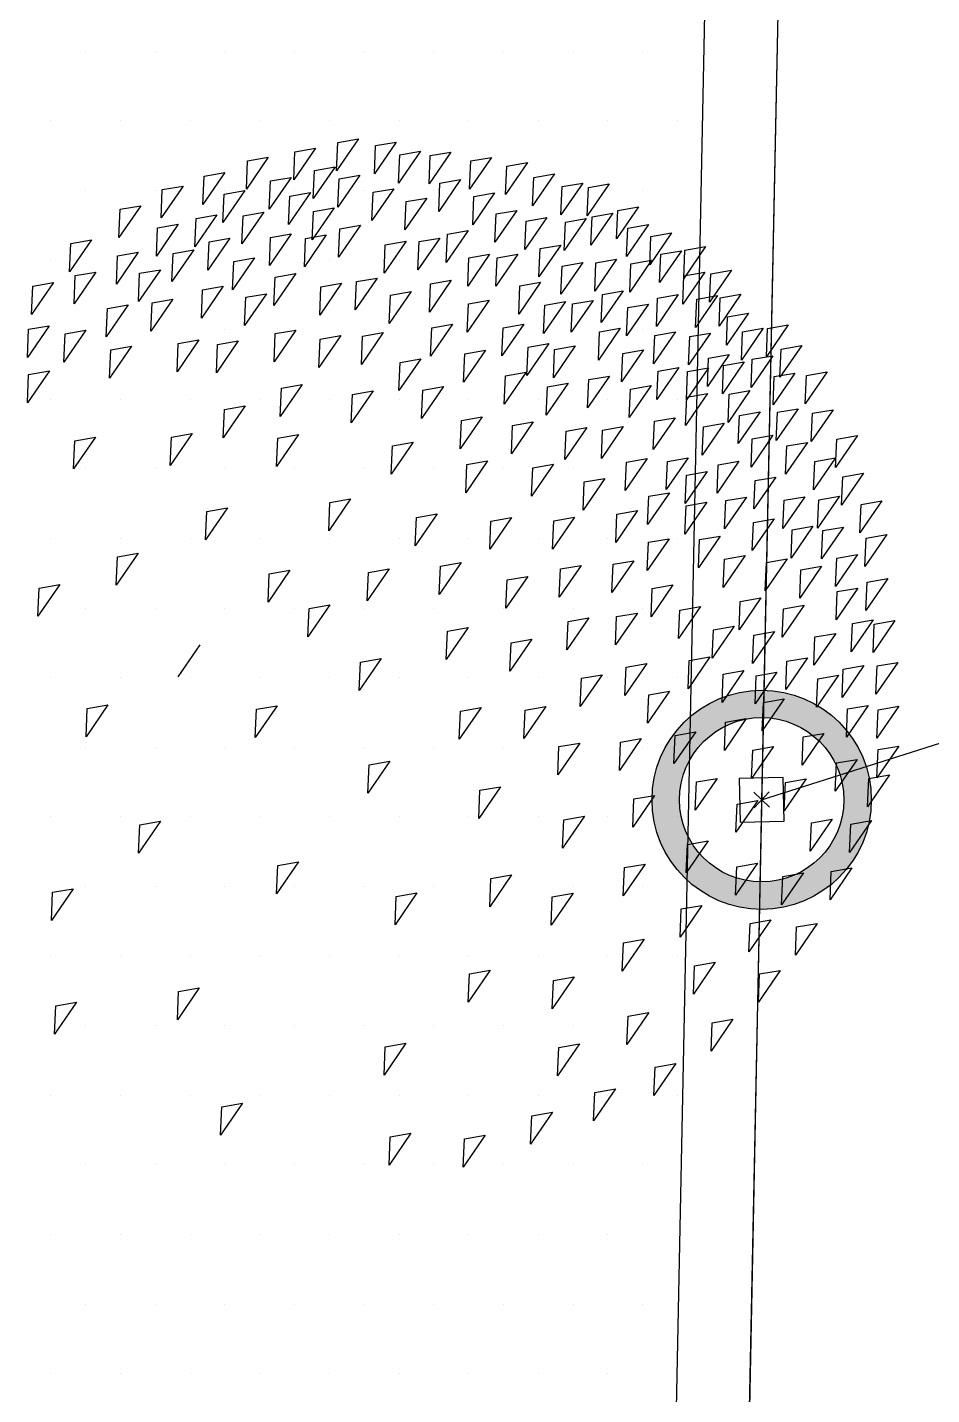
# Model space of a CAD drawing. Header units: millimetres. Extents: x 43168.9 to 43194.6, y -25545.1 to -25543.4.
# Drawn here: x 43172.3324 to 43172.3818, y -25544.133 to -25544.0581 of the extents above; entities that cross this region are included whole.
import ezdxf

# ---------------------------------------------------------------- set-up
doc = ezdxf.new("R2010")
doc.units = ezdxf.units.MM
doc.header["$LTSCALE"] = 200
doc.layers.add('agac_sgh', color=7, linetype='Continuous', true_color=0x244700)
doc.layers.add('cim_sgh', color=7, linetype='Continuous', true_color=0x248f00)
doc.layers.add('arsasiniri_sgh', color=10, linetype='Continuous')
doc.layers.add('vaziyet-01_sgh', color=33, linetype='Continuous')

msp = doc.modelspace()

# ---------------------------------------------------------------- hatches: boundary and pattern name
h = msp.add_hatch(color=256)
edge = h.paths.add_edge_path()
edge.add_arc((43172.37254, -25544.100397), 0.006, 0, 360)
edge = h.paths.add_edge_path(flags=16)
edge.add_arc((43172.37254, -25544.100397), 0.0045, 0, 360)

# ---------------------------------------------------------------- linework, layer by layer
at = {"color": 0, "linetype": 'ByBlock', "lineweight": -2}
for p, q in [((43172.373711, -25544.099169), (43172.371312, -25544.099226)), ((43172.371312, -25544.099226), (43172.371369, -25544.101625)), ((43172.373769, -25544.101568), (43172.373711, -25544.099169)), ((43172.372975, -25544.100811), (43172.372106, -25544.099983)), ((43172.372954, -25544.099963), (43172.372126, -25544.100831)), ((43172.371369, -25544.101625), (43172.373769, -25544.101568))]:
    msp.add_line(p, q, dxfattribs=at)
at = {"color": 0, "linetype": 'Continuous', "lineweight": -2}
for radius in [0.006, 0.0045]:
    msp.add_circle((43172.37254, -25544.100397), radius, dxfattribs=at)
at = {"layer": 'agac_sgh', "color": 0}
for p, q in [((43172.350481, -25544.06422), (43172.349282, -25544.065965)), ((43172.34935, -25544.064416), (43172.350481, -25544.06422)), ((43172.34813, -25544.064723), (43172.346931, -25544.066469)), ((43172.346931, -25544.066469), (43172.346998, -25544.064919)), ((43172.346998, -25544.064919), (43172.34813, -25544.064723)), ((43172.349282, -25544.065965), (43172.34935, -25544.064416)), ((43172.352544, -25544.064394), (43172.351345, -25544.066139)), ((43172.351345, -25544.066139), (43172.351412, -25544.06459)), ((43172.351412, -25544.06459), (43172.352544, -25544.064394)), ((43172.353865, -25544.06489), (43172.352666, -25544.066635)), ((43172.352733, -25544.065086), (43172.353865, -25544.06489)), ((43172.355537, -25544.064938), (43172.354338, -25544.066684)), ((43172.354405, -25544.065134), (43172.355537, -25544.064938)), ((43172.345539, -25544.06522), (43172.34434, -25544.066966)), ((43172.34434, -25544.066966), (43172.344407, -25544.065416)), ((43172.344407, -25544.065416), (43172.345539, -25544.06522)), ((43172.349199, -25544.065746), (43172.348, -25544.067491)), ((43172.348067, -25544.065942), (43172.349199, -25544.065746)), ((43172.352666, -25544.066635), (43172.352733, -25544.065086)), ((43172.354338, -25544.066684), (43172.354405, -25544.065134)), ((43172.357751, -25544.065231), (43172.356552, -25544.066977)), ((43172.356552, -25544.066977), (43172.356619, -25544.065427)), ((43172.356619, -25544.065427), (43172.357751, -25544.065231)), ((43172.359725, -25544.065517), (43172.358526, -25544.067263)), ((43172.358526, -25544.067263), (43172.358593, -25544.065713)), ((43172.358593, -25544.065713), (43172.359725, -25544.065517)), ((43172.343162, -25544.066067), (43172.341963, -25544.067812)), ((43172.341963, -25544.067812), (43172.34203, -25544.066263)), ((43172.34203, -25544.066263), (43172.343162, -25544.066067)), ((43172.346788, -25544.066324), (43172.345589, -25544.06807)), ((43172.345656, -25544.06652), (43172.346788, -25544.066324)), ((43172.348, -25544.067491), (43172.348067, -25544.065942)), ((43172.350549, -25544.066205), (43172.34935, -25544.06795)), ((43172.34935, -25544.06795), (43172.349417, -25544.066401)), ((43172.349417, -25544.066401), (43172.350549, -25544.066205)), ((43172.356066, -25544.066441), (43172.354866, -25544.068186)), ((43172.354934, -25544.066637), (43172.356066, -25544.066441)), ((43172.361197, -25544.066132), (43172.359998, -25544.067877)), ((43172.359998, -25544.067877), (43172.360065, -25544.066328)), ((43172.360065, -25544.066328), (43172.361197, -25544.066132)), ((43172.340873, -25544.066801), (43172.339674, -25544.068547)), ((43172.339674, -25544.068547), (43172.339741, -25544.066997)), ((43172.339741, -25544.066997), (43172.340873, -25544.066801)), ((43172.34426, -25544.067052), (43172.343061, -25544.068797)), ((43172.343061, -25544.068797), (43172.343128, -25544.067248)), ((43172.343128, -25544.067248), (43172.34426, -25544.067052)), ((43172.345589, -25544.06807), (43172.345656, -25544.06652)), ((43172.347845, -25544.067156), (43172.346646, -25544.068901)), ((43172.346713, -25544.067352), (43172.347845, -25544.067156)), ((43172.35241, -25544.066945), (43172.351211, -25544.06869)), ((43172.351211, -25544.06869), (43172.351278, -25544.067141)), ((43172.351278, -25544.067141), (43172.35241, -25544.066945)), ((43172.354866, -25544.068186), (43172.354934, -25544.066637)), ((43172.357927, -25544.067181), (43172.356728, -25544.068927)), ((43172.356795, -25544.067377), (43172.357927, -25544.067181)), ((43172.362756, -25544.066635), (43172.361557, -25544.06838)), ((43172.361557, -25544.06838), (43172.361624, -25544.066831)), ((43172.361624, -25544.066831), (43172.362756, -25544.066635)), ((43172.36419, -25544.066676), (43172.362991, -25544.068422)), ((43172.362991, -25544.068422), (43172.363058, -25544.066872)), ((43172.363058, -25544.066872), (43172.36419, -25544.066676)), ((43172.338559, -25544.067878), (43172.33736, -25544.069624)), ((43172.337427, -25544.068074), (43172.338559, -25544.067878)), ((43172.346646, -25544.068901), (43172.346713, -25544.067352)), ((43172.34914, -25544.067994), (43172.347941, -25544.06974)), ((43172.348008, -25544.06819), (43172.34914, -25544.067994)), ((43172.354208, -25544.067455), (43172.353009, -25544.0692)), ((43172.353009, -25544.0692), (43172.353077, -25544.067651)), ((43172.353077, -25544.067651), (43172.354208, -25544.067455)), ((43172.356728, -25544.068927), (43172.356795, -25544.067377)), ((43172.3658, -25544.067943), (43172.364601, -25544.069689)), ((43172.364668, -25544.068139), (43172.3658, -25544.067943)), ((43172.33736, -25544.069624), (43172.337427, -25544.068074)), ((43172.342726, -25544.06838), (43172.341527, -25544.070126)), ((43172.341527, -25544.070126), (43172.341594, -25544.068576)), ((43172.341594, -25544.068576), (43172.342726, -25544.06838)), ((43172.345292, -25544.068226), (43172.344093, -25544.069971)), ((43172.344093, -25544.069971), (43172.34416, -25544.068422)), ((43172.34416, -25544.068422), (43172.345292, -25544.068226)), ((43172.347941, -25544.06974), (43172.348008, -25544.06819)), ((43172.359134, -25544.068132), (43172.357935, -25544.069877)), ((43172.357935, -25544.069877), (43172.358002, -25544.068328)), ((43172.358002, -25544.068328), (43172.359134, -25544.068132)), ((43172.360782, -25544.068522), (43172.359583, -25544.070268)), ((43172.359583, -25544.070268), (43172.35965, -25544.068718)), ((43172.35965, -25544.068718), (43172.360782, -25544.068522)), ((43172.362932, -25544.068585), (43172.361733, -25544.07033)), ((43172.361801, -25544.068781), (43172.362932, -25544.068585)), ((43172.364391, -25544.068284), (43172.363192, -25544.070029)), ((43172.363192, -25544.070029), (43172.363259, -25544.06848)), ((43172.363259, -25544.06848), (43172.364391, -25544.068284)), ((43172.364601, -25544.069689), (43172.364668, -25544.068139)), ((43172.340613, -25544.068891), (43172.339414, -25544.070637)), ((43172.339414, -25544.070637), (43172.339481, -25544.069087)), ((43172.339481, -25544.069087), (43172.340613, -25544.068891)), ((43172.346801, -25544.069414), (43172.345602, -25544.071159)), ((43172.345669, -25544.06961), (43172.346801, -25544.069414)), ((43172.348712, -25544.069469), (43172.347513, -25544.071215)), ((43172.347581, -25544.069665), (43172.348712, -25544.069469)), ((43172.350586, -25544.068951), (43172.349387, -25544.070697)), ((43172.349387, -25544.070697), (43172.349454, -25544.069147)), ((43172.349454, -25544.069147), (43172.350586, -25544.068951)), ((43172.356472, -25544.069237), (43172.355273, -25544.070982)), ((43172.355273, -25544.070982), (43172.35534, -25544.069433)), ((43172.35534, -25544.069433), (43172.356472, -25544.069237)), ((43172.361733, -25544.07033), (43172.361801, -25544.068781)), ((43172.366341, -25544.068912), (43172.365142, -25544.070658)), ((43172.365142, -25544.070658), (43172.365209, -25544.069108)), ((43172.365209, -25544.069108), (43172.366341, -25544.068912)), ((43172.367611, -25544.069369), (43172.366412, -25544.071114)), ((43172.366479, -25544.069565), (43172.367611, -25544.069369)), ((43172.335868, -25544.069745), (43172.334668, -25544.07149)), ((43172.334668, -25544.07149), (43172.334736, -25544.069941)), ((43172.334736, -25544.069941), (43172.335868, -25544.069745)), ((43172.34343, -25544.069659), (43172.342231, -25544.071405)), ((43172.342231, -25544.071405), (43172.342298, -25544.069855)), ((43172.342298, -25544.069855), (43172.34343, -25544.069659)), ((43172.345602, -25544.071159), (43172.345669, -25544.06961)), ((43172.347513, -25544.071215), (43172.347581, -25544.069665)), ((43172.353077, -25544.069825), (43172.351877, -25544.07157)), ((43172.351877, -25544.07157), (43172.351945, -25544.070021)), ((43172.351945, -25544.070021), (43172.353077, -25544.069825)), ((43172.354925, -25544.069649), (43172.353726, -25544.071395)), ((43172.353726, -25544.071395), (43172.353793, -25544.069845)), ((43172.353793, -25544.069845), (43172.354925, -25544.069649)), ((43172.361549, -25544.070032), (43172.36035, -25544.071777)), ((43172.36035, -25544.071777), (43172.360417, -25544.070228)), ((43172.360417, -25544.070228), (43172.361549, -25544.070032)), ((43172.366412, -25544.071114), (43172.366479, -25544.069565)), ((43172.369472, -25544.070109), (43172.368273, -25544.071855)), ((43172.36834, -25544.070305), (43172.369472, -25544.070109)), ((43172.338425, -25544.070429), (43172.337226, -25544.072175)), ((43172.337226, -25544.072175), (43172.337293, -25544.070625)), ((43172.337293, -25544.070625), (43172.338425, -25544.070429)), ((43172.341468, -25544.070289), (43172.340269, -25544.072034)), ((43172.340269, -25544.072034), (43172.340336, -25544.070485)), ((43172.340336, -25544.070485), (43172.341468, -25544.070289)), ((43172.344789, -25544.070728), (43172.34359, -25544.072474)), ((43172.34359, -25544.072474), (43172.343657, -25544.070924)), ((43172.343657, -25544.070924), (43172.344789, -25544.070728)), ((43172.357654, -25544.070529), (43172.356455, -25544.072275)), ((43172.356455, -25544.072275), (43172.356523, -25544.070725)), ((43172.356523, -25544.070725), (43172.357654, -25544.070529)), ((43172.359197, -25544.070536), (43172.357998, -25544.072281)), ((43172.357998, -25544.072281), (43172.358065, -25544.070732)), ((43172.358065, -25544.070732), (43172.359197, -25544.070536)), ((43172.362756, -25544.070982), (43172.361557, -25544.072728)), ((43172.361624, -25544.071178), (43172.362756, -25544.070982)), ((43172.364605, -25544.070807), (43172.363406, -25544.072552)), ((43172.363473, -25544.071003), (43172.364605, -25544.070807)), ((43172.366517, -25544.070862), (43172.365318, -25544.072608)), ((43172.365385, -25544.071058), (43172.366517, -25544.070862)), ((43172.368152, -25544.070338), (43172.366953, -25544.072083)), ((43172.366953, -25544.072083), (43172.36702, -25544.070534)), ((43172.36702, -25544.070534), (43172.368152, -25544.070338)), ((43172.368273, -25544.071855), (43172.36834, -25544.070305)), ((43172.336111, -25544.071506), (43172.334912, -25544.073252)), ((43172.334912, -25544.073252), (43172.334979, -25544.071702)), ((43172.334979, -25544.071702), (43172.336111, -25544.071506)), ((43172.339632, -25544.07138), (43172.338433, -25544.073125)), ((43172.338433, -25544.073125), (43172.3385, -25544.071576)), ((43172.3385, -25544.071576), (43172.339632, -25544.07138)), ((43172.34704, -25544.071594), (43172.345841, -25544.07334)), ((43172.345908, -25544.07179), (43172.34704, -25544.071594)), ((43172.361557, -25544.072728), (43172.361624, -25544.071178)), ((43172.363406, -25544.072552), (43172.363473, -25544.071003)), ((43172.365318, -25544.072608), (43172.365385, -25544.071058)), ((43172.369422, -25544.071519), (43172.368223, -25544.073264)), ((43172.368223, -25544.073264), (43172.36829, -25544.071715)), ((43172.36829, -25544.071715), (43172.369422, -25544.071519)), ((43172.370893, -25544.071409), (43172.369694, -25544.073154)), ((43172.369694, -25544.073154), (43172.369762, -25544.071605)), ((43172.369762, -25544.071605), (43172.370893, -25544.071409)), ((43172.33378, -25544.072087), (43172.332581, -25544.073832)), ((43172.332581, -25544.073832), (43172.332648, -25544.072283)), ((43172.332648, -25544.072283), (43172.33378, -25544.072087)), ((43172.343078, -25544.07228), (43172.341879, -25544.074026)), ((43172.341879, -25544.074026), (43172.341946, -25544.072476)), ((43172.341946, -25544.072476), (43172.343078, -25544.07228)), ((43172.345841, -25544.07334), (43172.345908, -25544.07179)), ((43172.349555, -25544.072125), (43172.348356, -25544.07387)), ((43172.348356, -25544.07387), (43172.348423, -25544.072321)), ((43172.348423, -25544.072321), (43172.349555, -25544.072125)), ((43172.351492, -25544.071838), (43172.350293, -25544.073583)), ((43172.350293, -25544.073583), (43172.35036, -25544.072034)), ((43172.35036, -25544.072034), (43172.351492, -25544.071838)), ((43172.355554, -25544.071956), (43172.354355, -25544.073701)), ((43172.354355, -25544.073701), (43172.354422, -25544.072152)), ((43172.354422, -25544.072152), (43172.355554, -25544.071956)), ((43172.360442, -25544.072059), (43172.359243, -25544.073805)), ((43172.359243, -25544.073805), (43172.35931, -25544.072255)), ((43172.35931, -25544.072255), (43172.360442, -25544.072059)), ((43172.340311, -25544.073001), (43172.339112, -25544.074746)), ((43172.339112, -25544.074746), (43172.339179, -25544.073197)), ((43172.339179, -25544.073197), (43172.340311, -25544.073001)), ((43172.345443, -25544.072692), (43172.344244, -25544.074438)), ((43172.344244, -25544.074438), (43172.344311, -25544.072888)), ((43172.344311, -25544.072888), (43172.345443, -25544.072692)), ((43172.353353, -25544.072578), (43172.352154, -25544.074324)), ((43172.352154, -25544.074324), (43172.352221, -25544.072774)), ((43172.352221, -25544.072774), (43172.353353, -25544.072578)), ((43172.357629, -25544.073045), (43172.35643, -25544.074791)), ((43172.35643, -25544.074791), (43172.356497, -25544.073241)), ((43172.356497, -25544.073241), (43172.357629, -25544.073045)), ((43172.361801, -25544.073128), (43172.360602, -25544.074874)), ((43172.360669, -25544.073324), (43172.361801, -25544.073128)), ((43172.363322, -25544.073058), (43172.362123, -25544.074803)), ((43172.36219, -25544.073254), (43172.363322, -25544.073058)), ((43172.364957, -25544.072533), (43172.363758, -25544.074279)), ((43172.363758, -25544.074279), (43172.363825, -25544.072729)), ((43172.363825, -25544.072729), (43172.364957, -25544.072533)), ((43172.367976, -25544.072735), (43172.366777, -25544.074481)), ((43172.366777, -25544.074481), (43172.366844, -25544.072931)), ((43172.366844, -25544.072931), (43172.367976, -25544.072735)), ((43172.370126, -25544.072798), (43172.368927, -25544.074543)), ((43172.368927, -25544.074543), (43172.368994, -25544.072994)), ((43172.368994, -25544.072994), (43172.370126, -25544.072798)), ((43172.371409, -25544.07272), (43172.37021, -25544.074466)), ((43172.37021, -25544.074466), (43172.370277, -25544.072916)), ((43172.370277, -25544.072916), (43172.371409, -25544.07272)), ((43172.337867, -25544.073312), (43172.336668, -25544.075057)), ((43172.336668, -25544.075057), (43172.336735, -25544.073507)), ((43172.336735, -25544.073507), (43172.337867, -25544.073312)), ((43172.360602, -25544.074874), (43172.360669, -25544.073324)), ((43172.362123, -25544.074803), (43172.36219, -25544.073254)), ((43172.366341, -25544.07326), (43172.365142, -25544.075005)), ((43172.365142, -25544.075005), (43172.365209, -25544.073456)), ((43172.365209, -25544.073456), (43172.366341, -25544.07326)), ((43172.371812, -25544.073762), (43172.370613, -25544.075507)), ((43172.370613, -25544.075507), (43172.37068, -25544.073958)), ((43172.37068, -25544.073958), (43172.371812, -25544.073762)), ((43172.333554, -25544.074445), (43172.332354, -25544.07619)), ((43172.332354, -25544.07619), (43172.332422, -25544.074641)), ((43172.332422, -25544.074641), (43172.333554, -25544.074445)), ((43172.335557, -25544.074694), (43172.334358, -25544.076439)), ((43172.334426, -25544.07489), (43172.335557, -25544.074694)), ((43172.347052, -25544.074684), (43172.345853, -25544.076429)), ((43172.345921, -25544.07488), (43172.347052, -25544.074684)), ((43172.355617, -25544.07436), (43172.354418, -25544.076105)), ((43172.354418, -25544.076105), (43172.354485, -25544.074556)), ((43172.354485, -25544.074556), (43172.355617, -25544.07436)), ((43172.359528, -25544.074359), (43172.358329, -25544.076104)), ((43172.358329, -25544.076104), (43172.358397, -25544.074555)), ((43172.358397, -25544.074555), (43172.359528, -25544.074359)), ((43172.364806, -25544.074588), (43172.363607, -25544.076334)), ((43172.363675, -25544.074784), (43172.364806, -25544.074588)), ((43172.372629, -25544.074586), (43172.37143, -25544.076332)), ((43172.371497, -25544.074782), (43172.372629, -25544.074586)), ((43172.374, -25544.074397), (43172.372801, -25544.076143)), ((43172.372801, -25544.076143), (43172.372868, -25544.074593)), ((43172.372868, -25544.074593), (43172.374, -25544.074397)), ((43172.334358, -25544.076439), (43172.334426, -25544.07489)), ((43172.341745, -25544.075216), (43172.340546, -25544.076962)), ((43172.340546, -25544.076962), (43172.340613, -25544.075412)), ((43172.340613, -25544.075412), (43172.341745, -25544.075216)), ((43172.343896, -25544.075279), (43172.342697, -25544.077024)), ((43172.342697, -25544.077024), (43172.342764, -25544.075475)), ((43172.342764, -25544.075475), (43172.343896, -25544.075279)), ((43172.345853, -25544.076429), (43172.345921, -25544.07488)), ((43172.349505, -25544.074984), (43172.348306, -25544.076729)), ((43172.348306, -25544.076729), (43172.348373, -25544.07518)), ((43172.348373, -25544.07518), (43172.349505, -25544.074984)), ((43172.351832, -25544.074822), (43172.350632, -25544.076568)), ((43172.350632, -25544.076568), (43172.3507, -25544.075018)), ((43172.3507, -25544.075018), (43172.351832, -25544.074822)), ((43172.360887, -25544.075428), (43172.359688, -25544.077173)), ((43172.359755, -25544.075624), (43172.360887, -25544.075428)), ((43172.363607, -25544.076334), (43172.363675, -25544.074784)), ((43172.367825, -25544.07479), (43172.366626, -25544.076536)), ((43172.366626, -25544.076536), (43172.366693, -25544.074986)), ((43172.366693, -25544.074986), (43172.367825, -25544.07479)), ((43172.369736, -25544.074846), (43172.368537, -25544.076591)), ((43172.368537, -25544.076591), (43172.368605, -25544.075042)), ((43172.368605, -25544.075042), (43172.369736, -25544.074846)), ((43172.37143, -25544.076332), (43172.371497, -25544.074782)), ((43172.338048, -25544.075567), (43172.336849, -25544.077312)), ((43172.336849, -25544.077312), (43172.336916, -25544.075763)), ((43172.336916, -25544.075763), (43172.338048, -25544.075567)), ((43172.357428, -25544.075785), (43172.356229, -25544.077531)), ((43172.356229, -25544.077531), (43172.356296, -25544.075981)), ((43172.356296, -25544.075981), (43172.357428, -25544.075785)), ((43172.359688, -25544.077173), (43172.359755, -25544.075624)), ((43172.362341, -25544.075547), (43172.361142, -25544.077292)), ((43172.361142, -25544.077292), (43172.36121, -25544.075743)), ((43172.36121, -25544.075743), (43172.362341, -25544.075547)), ((43172.366077, -25544.075769), (43172.364878, -25544.077515)), ((43172.364878, -25544.077515), (43172.364945, -25544.075965)), ((43172.364945, -25544.075965), (43172.366077, -25544.075769)), ((43172.370768, -25544.07602), (43172.369569, -25544.077765)), ((43172.369569, -25544.077765), (43172.369636, -25544.076216)), ((43172.369636, -25544.076216), (43172.370768, -25544.07602)), ((43172.373157, -25544.076089), (43172.371958, -25544.077834)), ((43172.372025, -25544.076285), (43172.373157, -25544.076089)), ((43172.374742, -25544.075525), (43172.373543, -25544.07727)), ((43172.373543, -25544.07727), (43172.37361, -25544.075721)), ((43172.37361, -25544.075721), (43172.374742, -25544.075525)), ((43172.333558, -25544.076924), (43172.332359, -25544.078669)), ((43172.332426, -25544.07712), (43172.333558, -25544.076924)), ((43172.353882, -25544.076255), (43172.352683, -25544.078)), ((43172.352683, -25544.078), (43172.35275, -25544.076451)), ((43172.35275, -25544.076451), (43172.353882, -25544.076255)), ((43172.368001, -25544.07674), (43172.366802, -25544.078486)), ((43172.366802, -25544.078486), (43172.366869, -25544.076936)), ((43172.366869, -25544.076936), (43172.368001, -25544.07674)), ((43172.369623, -25544.076749), (43172.368424, -25544.078495)), ((43172.368424, -25544.078495), (43172.368491, -25544.076945)), ((43172.368491, -25544.076945), (43172.369623, -25544.076749)), ((43172.371589, -25544.076425), (43172.37039, -25544.07817)), ((43172.37039, -25544.07817), (43172.370458, -25544.076621)), ((43172.370458, -25544.076621), (43172.371589, -25544.076425)), ((43172.371958, -25544.077834), (43172.372025, -25544.076285)), ((43172.376125, -25544.076976), (43172.374926, -25544.078721)), ((43172.374994, -25544.077172), (43172.376125, -25544.076976)), ((43172.332359, -25544.078669), (43172.332426, -25544.07712)), ((43172.347392, -25544.077668), (43172.346193, -25544.079414)), ((43172.34626, -25544.077864), (43172.347392, -25544.077668)), ((43172.359654, -25544.076994), (43172.358455, -25544.078739)), ((43172.358455, -25544.078739), (43172.358522, -25544.07719)), ((43172.358522, -25544.07719), (43172.359654, -25544.076994)), ((43172.361952, -25544.077595), (43172.360753, -25544.07934)), ((43172.36082, -25544.077791), (43172.361952, -25544.077595)), ((43172.364215, -25544.077203), (43172.363016, -25544.078948)), ((43172.363016, -25544.078948), (43172.363083, -25544.077399)), ((43172.363083, -25544.077399), (43172.364215, -25544.077203)), ((43172.366492, -25544.077726), (43172.365293, -25544.079472)), ((43172.36536, -25544.077922), (43172.366492, -25544.077726)), ((43172.374365, -25544.077039), (43172.373166, -25544.078785)), ((43172.373166, -25544.078785), (43172.373233, -25544.077235)), ((43172.373233, -25544.077235), (43172.374365, -25544.077039)), ((43172.374926, -25544.078721), (43172.374994, -25544.077172)), ((43172.346193, -25544.079414), (43172.34626, -25544.077864)), ((43172.351278, -25544.07801), (43172.350079, -25544.079755)), ((43172.350079, -25544.079755), (43172.350146, -25544.078206)), ((43172.350146, -25544.078206), (43172.351278, -25544.07801)), ((43172.355127, -25544.077778), (43172.353928, -25544.079523)), ((43172.353928, -25544.079523), (43172.353995, -25544.077974)), ((43172.353995, -25544.077974), (43172.355127, -25544.077778)), ((43172.360753, -25544.07934), (43172.36082, -25544.077791)), ((43172.365293, -25544.079472), (43172.36536, -25544.077922)), ((43172.369573, -25544.078159), (43172.368374, -25544.079904)), ((43172.368374, -25544.079904), (43172.368441, -25544.078355)), ((43172.368441, -25544.078355), (43172.369573, -25544.078159)), ((43172.3719, -25544.077997), (43172.370701, -25544.079743)), ((43172.370701, -25544.079743), (43172.370768, -25544.078193)), ((43172.370768, -25544.078193), (43172.3719, -25544.077997)), ((43172.344273, -25544.078836), (43172.343074, -25544.080582)), ((43172.343074, -25544.080582), (43172.343141, -25544.079032)), ((43172.343141, -25544.079032), (43172.344273, -25544.078836)), ((43172.372453, -25544.079157), (43172.371254, -25544.080903)), ((43172.371321, -25544.079353), (43172.372453, -25544.079157)), ((43172.374541, -25544.078989), (43172.373342, -25544.080735)), ((43172.373342, -25544.080735), (43172.373409, -25544.079185)), ((43172.373409, -25544.079185), (43172.374541, -25544.078989)), ((43172.376452, -25544.079045), (43172.375253, -25544.08079)), ((43172.375321, -25544.079241), (43172.376452, -25544.079045)), ((43172.35724, -25544.079441), (43172.356041, -25544.081186)), ((43172.356041, -25544.081186), (43172.356108, -25544.079637)), ((43172.356108, -25544.079637), (43172.35724, -25544.079441)), ((43172.36004, -25544.079713), (43172.358841, -25544.081458)), ((43172.358841, -25544.081458), (43172.358908, -25544.079909)), ((43172.358908, -25544.079909), (43172.36004, -25544.079713)), ((43172.36497, -25544.07997), (43172.363771, -25544.081716)), ((43172.363838, -25544.080166), (43172.36497, -25544.07997)), ((43172.3678, -25544.07948), (43172.366601, -25544.081226)), ((43172.366601, -25544.081226), (43172.366668, -25544.079676)), ((43172.366668, -25544.079676), (43172.3678, -25544.07948)), ((43172.370491, -25544.079787), (43172.369292, -25544.081532)), ((43172.369359, -25544.079983), (43172.370491, -25544.079787)), ((43172.371254, -25544.080903), (43172.371321, -25544.079353)), ((43172.375253, -25544.08079), (43172.375321, -25544.079241)), ((43172.336086, -25544.080544), (43172.334887, -25544.082289)), ((43172.334954, -25544.08074), (43172.336086, -25544.080544)), ((43172.341368, -25544.080354), (43172.340169, -25544.082099)), ((43172.340169, -25544.082099), (43172.340236, -25544.08055)), ((43172.340236, -25544.08055), (43172.341368, -25544.080354)), ((43172.347191, -25544.080408), (43172.345992, -25544.082153)), ((43172.345992, -25544.082153), (43172.346059, -25544.080604)), ((43172.346059, -25544.080604), (43172.347191, -25544.080408)), ((43172.36297, -25544.080027), (43172.361771, -25544.081772)), ((43172.361771, -25544.081772), (43172.361838, -25544.080223)), ((43172.361838, -25544.080223), (43172.36297, -25544.080027)), ((43172.363771, -25544.081716), (43172.363838, -25544.080166)), ((43172.369292, -25544.081532), (43172.369359, -25544.079983)), ((43172.373157, -25544.080436), (43172.371958, -25544.082182)), ((43172.371958, -25544.082182), (43172.372026, -25544.080632)), ((43172.372026, -25544.080632), (43172.373157, -25544.080436)), ((43172.377786, -25544.080456), (43172.376587, -25544.082202)), ((43172.376587, -25544.082202), (43172.376654, -25544.080652)), ((43172.376654, -25544.080652), (43172.377786, -25544.080456)), ((43172.334887, -25544.082289), (43172.334954, -25544.08074)), ((43172.353467, -25544.080819), (43172.352268, -25544.082564)), ((43172.352268, -25544.082564), (43172.352335, -25544.081015)), ((43172.352335, -25544.081015), (43172.353467, -25544.080819)), ((43172.375044, -25544.080834), (43172.373845, -25544.08258)), ((43172.373845, -25544.08258), (43172.373912, -25544.08103)), ((43172.373912, -25544.08103), (43172.375044, -25544.080834)), ((43172.357541, -25544.081852), (43172.356342, -25544.083598)), ((43172.356342, -25544.083598), (43172.35641, -25544.082048)), ((43172.35641, -25544.082048), (43172.357541, -25544.081852)), ((43172.361147, -25544.082033), (43172.359948, -25544.083778)), ((43172.360015, -25544.082229), (43172.361147, -25544.082033)), ((43172.366278, -25544.081724), (43172.365079, -25544.08347)), ((43172.365079, -25544.08347), (43172.365146, -25544.08192)), ((43172.365146, -25544.08192), (43172.366278, -25544.081724)), ((43172.368517, -25544.081675), (43172.367318, -25544.08342)), ((43172.367318, -25544.08342), (43172.367385, -25544.081871)), ((43172.367385, -25544.081871), (43172.368517, -25544.081675)), ((43172.371296, -25544.08187), (43172.370097, -25544.083615)), ((43172.370097, -25544.083615), (43172.370164, -25544.082066)), ((43172.370164, -25544.082066), (43172.371296, -25544.08187)), ((43172.376578, -25544.08168), (43172.375379, -25544.083425)), ((43172.375379, -25544.083425), (43172.375446, -25544.081876)), ((43172.375446, -25544.081876), (43172.376578, -25544.08168)), ((43172.359948, -25544.083778), (43172.360015, -25544.082229)), ((43172.363964, -25544.082801), (43172.362765, -25544.084547)), ((43172.362832, -25544.082997), (43172.363964, -25544.082801)), ((43172.369552, -25544.082429), (43172.368353, -25544.084175)), ((43172.368353, -25544.084175), (43172.36842, -25544.082625)), ((43172.36842, -25544.082625), (43172.369552, -25544.082429)), ((43172.373308, -25544.082729), (43172.372109, -25544.084474)), ((43172.372109, -25544.084474), (43172.372176, -25544.082925)), ((43172.372176, -25544.082925), (43172.373308, -25544.082729)), ((43172.378113, -25544.082525), (43172.376914, -25544.08427)), ((43172.376914, -25544.08427), (43172.376981, -25544.082721)), ((43172.376981, -25544.082721), (43172.378113, -25544.082525)), ((43172.362765, -25544.084547), (43172.362832, -25544.082997)), ((43172.367498, -25544.08359), (43172.366299, -25544.085335)), ((43172.366366, -25544.083786), (43172.367498, -25544.08359)), ((43172.343305, -25544.084414), (43172.342106, -25544.086159)), ((43172.342173, -25544.08461), (43172.343305, -25544.084414)), ((43172.350046, -25544.083923), (43172.348847, -25544.085668)), ((43172.348847, -25544.085668), (43172.348914, -25544.084119)), ((43172.348914, -25544.084119), (43172.350046, -25544.083923)), ((43172.366299, -25544.085335), (43172.366366, -25544.083786)), ((43172.369535, -25544.084107), (43172.368336, -25544.085852)), ((43172.368336, -25544.085852), (43172.368404, -25544.084303)), ((43172.368404, -25544.084303), (43172.369535, -25544.084107)), ((43172.371711, -25544.083827), (43172.370512, -25544.085572)), ((43172.370512, -25544.085572), (43172.370579, -25544.084023)), ((43172.370579, -25544.084023), (43172.371711, -25544.083827)), ((43172.374906, -25544.083805), (43172.373707, -25544.08555)), ((43172.373707, -25544.08555), (43172.373774, -25544.084001)), ((43172.373774, -25544.084001), (43172.374906, -25544.083805)), ((43172.376796, -25544.083783), (43172.375597, -25544.085529)), ((43172.375597, -25544.085529), (43172.375664, -25544.083979)), ((43172.375664, -25544.083979), (43172.376796, -25544.083783)), ((43172.379119, -25544.084041), (43172.37792, -25544.085787)), ((43172.37792, -25544.085787), (43172.377987, -25544.084237)), ((43172.377987, -25544.084237), (43172.379119, -25544.084041)), ((43172.342106, -25544.086159), (43172.342173, -25544.08461)), ((43172.354775, -25544.084747), (43172.353576, -25544.086492)), ((43172.353576, -25544.086492), (43172.353643, -25544.084943)), ((43172.353643, -25544.084943), (43172.354775, -25544.084747)), ((43172.358858, -25544.084941), (43172.357659, -25544.086687)), ((43172.357659, -25544.086687), (43172.357726, -25544.085137)), ((43172.357726, -25544.085137), (43172.358858, -25544.084941)), ((43172.362291, -25544.084926), (43172.361092, -25544.086672)), ((43172.361092, -25544.086672), (43172.361159, -25544.085122)), ((43172.361159, -25544.085122), (43172.362291, -25544.084926)), ((43172.36575, -25544.084569), (43172.364551, -25544.086314)), ((43172.364551, -25544.086314), (43172.364618, -25544.084765)), ((43172.364618, -25544.084765), (43172.36575, -25544.084569)), ((43172.37322, -25544.085014), (43172.372021, -25544.08676)), ((43172.372021, -25544.08676), (43172.372088, -25544.08521)), ((43172.372088, -25544.08521), (43172.37322, -25544.085014)), ((43172.370277, -25544.085959), (43172.369078, -25544.087704)), ((43172.369146, -25544.086155), (43172.370277, -25544.085959)), ((43172.375346, -25544.085419), (43172.374147, -25544.087165)), ((43172.374147, -25544.087165), (43172.374214, -25544.085615)), ((43172.374214, -25544.085615), (43172.375346, -25544.085419)), ((43172.377019, -25544.085468), (43172.375819, -25544.087213)), ((43172.375819, -25544.087213), (43172.375887, -25544.085664)), ((43172.375887, -25544.085664), (43172.377019, -25544.085468)), ((43172.379383, -25544.08588), (43172.378184, -25544.087625)), ((43172.378251, -25544.086076), (43172.379383, -25544.08588)), ((43172.367473, -25544.086106), (43172.366274, -25544.087852)), ((43172.366274, -25544.087852), (43172.366341, -25544.086302)), ((43172.366341, -25544.086302), (43172.367473, -25544.086106)), ((43172.369078, -25544.087704), (43172.369146, -25544.086155)), ((43172.378184, -25544.087625), (43172.378251, -25544.086076)), ((43172.338413, -25544.086904), (43172.337213, -25544.088649)), ((43172.337213, -25544.088649), (43172.337281, -25544.0871)), ((43172.337281, -25544.0871), (43172.338413, -25544.086904)), ((43172.356095, -25544.087416), (43172.354896, -25544.089162)), ((43172.354963, -25544.087612), (43172.356095, -25544.087416)), ((43172.365549, -25544.087309), (43172.36435, -25544.089054)), ((43172.364417, -25544.087505), (43172.365549, -25544.087309)), ((43172.371636, -25544.087028), (43172.370437, -25544.088773)), ((43172.370437, -25544.088773), (43172.370504, -25544.087224)), ((43172.370504, -25544.087224), (43172.371636, -25544.087028)), ((43172.373937, -25544.087209), (43172.372738, -25544.088954)), ((43172.372738, -25544.088954), (43172.372805, -25544.087405)), ((43172.372805, -25544.087405), (43172.373937, -25544.087209)), ((43172.377786, -25544.086977), (43172.376587, -25544.088723)), ((43172.376587, -25544.088723), (43172.376654, -25544.087173)), ((43172.376654, -25544.087173), (43172.377786, -25544.086977)), ((43172.346726, -25544.087831), (43172.345527, -25544.089576)), ((43172.345527, -25544.089576), (43172.345594, -25544.088027)), ((43172.345594, -25544.088027), (43172.346726, -25544.087831)), ((43172.352159, -25544.08776), (43172.35096, -25544.089505)), ((43172.35096, -25544.089505), (43172.351027, -25544.087956)), ((43172.351027, -25544.087956), (43172.352159, -25544.08776)), ((43172.354896, -25544.089162), (43172.354963, -25544.087612)), ((43172.359738, -25544.08817), (43172.358539, -25544.089916)), ((43172.358606, -25544.088366), (43172.359738, -25544.08817)), ((43172.362656, -25544.087568), (43172.361457, -25544.089314)), ((43172.361457, -25544.089314), (43172.361524, -25544.087764)), ((43172.361524, -25544.087764), (43172.362656, -25544.087568)), ((43172.36435, -25544.089054), (43172.364417, -25544.087505)), ((43172.375824, -25544.087607), (43172.374625, -25544.089352)), ((43172.374625, -25544.089352), (43172.374692, -25544.087803)), ((43172.374692, -25544.087803), (43172.375824, -25544.087607)), ((43172.334137, -25544.08861), (43172.332937, -25544.090355)), ((43172.332937, -25544.090355), (43172.333005, -25544.088806)), ((43172.333005, -25544.088806), (43172.334137, -25544.08861)), ((43172.358539, -25544.089916), (43172.358606, -25544.088366)), ((43172.367687, -25544.088629), (43172.366488, -25544.090375)), ((43172.366488, -25544.090375), (43172.366555, -25544.088825)), ((43172.366555, -25544.088825), (43172.367687, -25544.088629)), ((43172.377811, -25544.088809), (43172.376612, -25544.090554)), ((43172.376679, -25544.089005), (43172.377811, -25544.088809)), ((43172.379446, -25544.088284), (43172.378247, -25544.090029)), ((43172.378247, -25544.090029), (43172.378314, -25544.08848)), ((43172.378314, -25544.08848), (43172.379446, -25544.088284)), ((43172.372504, -25544.089341), (43172.371305, -25544.091087)), ((43172.371305, -25544.091087), (43172.371372, -25544.089537)), ((43172.371372, -25544.089537), (43172.372504, -25544.089341)), ((43172.376612, -25544.090554), (43172.376679, -25544.089005)), ((43172.348901, -25544.089725), (43172.347702, -25544.09147)), ((43172.347702, -25544.09147), (43172.34777, -25544.089921)), ((43172.34777, -25544.089921), (43172.348901, -25544.089725)), ((43172.363084, -25544.090441), (43172.361885, -25544.092186)), ((43172.361952, -25544.090637), (43172.363084, -25544.090441)), ((43172.365737, -25544.090175), (43172.364538, -25544.09192)), ((43172.364538, -25544.09192), (43172.364605, -25544.090371)), ((43172.364605, -25544.090371), (43172.365737, -25544.090175)), ((43172.369196, -25544.089817), (43172.367997, -25544.091563)), ((43172.367997, -25544.091563), (43172.368064, -25544.090013)), ((43172.368064, -25544.090013), (43172.369196, -25544.089817)), ((43172.374868, -25544.089753), (43172.373669, -25544.091498)), ((43172.373669, -25544.091498), (43172.373736, -25544.089949)), ((43172.373736, -25544.089949), (43172.374868, -25544.089753)), ((43172.356473, -25544.090974), (43172.355274, -25544.092719)), ((43172.355274, -25544.092719), (43172.355341, -25544.09117)), ((43172.355341, -25544.09117), (43172.356473, -25544.090974)), ((43172.361885, -25544.092186), (43172.361952, -25544.090637)), ((43172.371032, -25544.0909), (43172.369833, -25544.092646)), ((43172.369833, -25544.092646), (43172.3699, -25544.091096)), ((43172.3699, -25544.091096), (43172.371032, -25544.0909)), ((43172.373246, -25544.091193), (43172.372047, -25544.092939)), ((43172.372114, -25544.091389), (43172.373246, -25544.091193)), ((43172.378641, -25544.090549), (43172.377442, -25544.092294)), ((43172.377442, -25544.092294), (43172.377509, -25544.090745)), ((43172.377509, -25544.090745), (43172.378641, -25544.090549)), ((43172.379836, -25544.090583), (43172.378637, -25544.092329)), ((43172.378637, -25544.092329), (43172.378704, -25544.090779)), ((43172.378704, -25544.090779), (43172.379836, -25544.090583)), ((43172.341796, -25544.091921), (43172.340597, -25544.093667)), ((43172.359965, -25544.091609), (43172.358766, -25544.093354)), ((43172.358766, -25544.093354), (43172.358833, -25544.091805)), ((43172.358833, -25544.091805), (43172.359965, -25544.091609)), ((43172.372047, -25544.092939), (43172.372114, -25544.091389)), ((43172.376591, -25544.09129), (43172.375392, -25544.093036)), ((43172.375392, -25544.093036), (43172.375459, -25544.091486)), ((43172.375459, -25544.091486), (43172.376591, -25544.09129)), ((43172.351719, -25544.092666), (43172.35052, -25544.094412)), ((43172.350587, -25544.092862), (43172.351719, -25544.092666)), ((43172.369712, -25544.092578), (43172.368513, -25544.094323)), ((43172.36858, -25544.092774), (43172.369712, -25544.092578)), ((43172.375057, -25544.092619), (43172.373858, -25544.094364)), ((43172.373925, -25544.092815), (43172.375057, -25544.092619)), ((43172.35052, -25544.094412), (43172.350587, -25544.092862)), ((43172.366253, -25544.092935), (43172.365054, -25544.094681)), ((43172.365054, -25544.094681), (43172.365121, -25544.093131)), ((43172.365121, -25544.093131), (43172.366253, -25544.092935)), ((43172.368513, -25544.094323), (43172.36858, -25544.092774)), ((43172.371573, -25544.093318), (43172.370374, -25544.095064)), ((43172.370441, -25544.093514), (43172.371573, -25544.093318)), ((43172.373376, -25544.093409), (43172.372177, -25544.095154)), ((43172.372244, -25544.093605), (43172.373376, -25544.093409)), ((43172.373858, -25544.094364), (43172.373925, -25544.092815)), ((43172.378138, -25544.093051), (43172.376939, -25544.094796)), ((43172.376939, -25544.094796), (43172.377006, -25544.093247)), ((43172.377006, -25544.093247), (43172.378138, -25544.093051)), ((43172.379987, -25544.092876), (43172.378788, -25544.094621)), ((43172.378788, -25544.094621), (43172.378855, -25544.093072)), ((43172.378855, -25544.093072), (43172.379987, -25544.092876)), ((43172.363813, -25544.093551), (43172.362614, -25544.095296)), ((43172.362614, -25544.095296), (43172.362681, -25544.093747)), ((43172.362681, -25544.093747), (43172.363813, -25544.093551)), ((43172.370374, -25544.095064), (43172.370441, -25544.093514)), ((43172.372177, -25544.095154), (43172.372244, -25544.093605)), ((43172.376742, -25544.093583), (43172.375543, -25544.095328)), ((43172.375543, -25544.095328), (43172.37561, -25544.093779)), ((43172.37561, -25544.093779), (43172.376742, -25544.093583)), ((43172.367498, -25544.094459), (43172.366299, -25544.096204)), ((43172.366299, -25544.096204), (43172.366366, -25544.094655)), ((43172.366366, -25544.094655), (43172.367498, -25544.094459)), ((43172.373774, -25544.094869), (43172.372575, -25544.096615)), ((43172.372642, -25544.095065), (43172.373774, -25544.094869)), ((43172.336765, -25544.095207), (43172.335566, -25544.096953)), ((43172.335566, -25544.096953), (43172.335633, -25544.095403)), ((43172.335633, -25544.095403), (43172.336765, -25544.095207)), ((43172.346022, -25544.095247), (43172.344822, -25544.096992)), ((43172.344822, -25544.096992), (43172.34489, -25544.095443)), ((43172.34489, -25544.095443), (43172.346022, -25544.095247)), ((43172.35719, -25544.095342), (43172.35599, -25544.097087)), ((43172.35599, -25544.097087), (43172.356058, -25544.095538)), ((43172.356058, -25544.095538), (43172.35719, -25544.095342)), ((43172.360732, -25544.095292), (43172.359533, -25544.097038)), ((43172.359533, -25544.097038), (43172.3596, -25544.095488)), ((43172.3596, -25544.095488), (43172.360732, -25544.095292)), ((43172.372575, -25544.096615), (43172.372642, -25544.095065)), ((43172.378377, -25544.095232), (43172.377178, -25544.096977)), ((43172.377178, -25544.096977), (43172.377245, -25544.095428)), ((43172.377245, -25544.095428), (43172.378377, -25544.095232)), ((43172.38005, -25544.09528), (43172.378851, -25544.097026)), ((43172.378851, -25544.097026), (43172.378918, -25544.095476)), ((43172.378918, -25544.095476), (43172.38005, -25544.09528)), ((43172.371699, -25544.095953), (43172.3705, -25544.097699)), ((43172.3705, -25544.097699), (43172.370567, -25544.096149)), ((43172.370567, -25544.096149), (43172.371699, -25544.095953)), ((43172.365951, -25544.097045), (43172.364752, -25544.098791)), ((43172.364819, -25544.097241), (43172.365951, -25544.097045)), ((43172.368932, -25544.096674), (43172.367733, -25544.098419)), ((43172.367733, -25544.098419), (43172.3678, -25544.09687)), ((43172.3678, -25544.09687), (43172.368932, -25544.096674)), ((43172.37595, -25544.096763), (43172.374751, -25544.098508)), ((43172.374751, -25544.098508), (43172.374818, -25544.096959)), ((43172.374818, -25544.096959), (43172.37595, -25544.096763)), ((43172.362581, -25544.097291), (43172.361382, -25544.099036)), ((43172.361382, -25544.099036), (43172.361449, -25544.097487)), ((43172.361449, -25544.097487), (43172.362581, -25544.097291)), ((43172.364752, -25544.098791), (43172.364819, -25544.097241)), ((43172.373183, -25544.097484), (43172.371984, -25544.099229)), ((43172.371984, -25544.099229), (43172.372051, -25544.09768)), ((43172.372051, -25544.09768), (43172.373183, -25544.097484)), ((43172.38005, -25544.097454), (43172.378851, -25544.099199)), ((43172.378851, -25544.099199), (43172.378918, -25544.09765)), ((43172.378918, -25544.09765), (43172.38005, -25544.097454)), ((43172.352184, -25544.098286), (43172.350985, -25544.100031)), ((43172.350985, -25544.100031), (43172.351052, -25544.098482)), ((43172.351052, -25544.098482), (43172.352184, -25544.098286)), ((43172.377761, -25544.098188), (43172.376562, -25544.099934)), ((43172.376562, -25544.099934), (43172.376629, -25544.098384)), ((43172.376629, -25544.098384), (43172.377761, -25544.098188)), ((43172.370102, -25544.099225), (43172.368903, -25544.10097)), ((43172.368903, -25544.10097), (43172.36897, -25544.099421)), ((43172.36897, -25544.099421), (43172.370102, -25544.099225)), ((43172.374969, -25544.099252), (43172.37377, -25544.100997)), ((43172.373837, -25544.099448), (43172.374969, -25544.099252)), ((43172.379534, -25544.099041), (43172.378335, -25544.100786)), ((43172.378335, -25544.100786), (43172.378402, -25544.099237)), ((43172.378402, -25544.099237), (43172.379534, -25544.099041)), ((43172.358254, -25544.099682), (43172.357055, -25544.101428)), ((43172.357055, -25544.101428), (43172.357123, -25544.099878)), ((43172.357123, -25544.099878), (43172.358254, -25544.099682)), ((43172.366681, -25544.100155), (43172.365482, -25544.101901)), ((43172.365549, -25544.100351), (43172.366681, -25544.100155)), ((43172.37377, -25544.100997), (43172.373837, -25544.099448)), ((43172.365482, -25544.101901), (43172.365549, -25544.100351)), ((43172.372328, -25544.100433), (43172.371129, -25544.102179)), ((43172.371129, -25544.102179), (43172.371196, -25544.100629)), ((43172.371196, -25544.100629), (43172.372328, -25544.100433)), ((43172.339635, -25544.101575), (43172.338436, -25544.10332)), ((43172.338503, -25544.101771), (43172.339635, -25544.101575)), ((43172.362845, -25544.101303), (43172.361646, -25544.103048)), ((43172.361646, -25544.103048), (43172.361713, -25544.101499)), ((43172.361713, -25544.101499), (43172.362845, -25544.101303)), ((43172.376403, -25544.101467), (43172.375203, -25544.103212)), ((43172.375203, -25544.103212), (43172.375271, -25544.101663)), ((43172.375271, -25544.101663), (43172.376403, -25544.101467)), ((43172.378553, -25544.101529), (43172.377354, -25544.103275)), ((43172.377421, -25544.101725), (43172.378553, -25544.101529)), ((43172.338436, -25544.10332), (43172.338503, -25544.101771)), ((43172.377354, -25544.103275), (43172.377421, -25544.101725)), ((43172.369611, -25544.102643), (43172.368412, -25544.104388)), ((43172.368412, -25544.104388), (43172.368479, -25544.102839)), ((43172.368479, -25544.102839), (43172.369611, -25544.102643)), ((43172.347188, -25544.103798), (43172.345989, -25544.105544)), ((43172.346056, -25544.103994), (43172.347188, -25544.103798)), ((43172.366165, -25544.103916), (43172.364966, -25544.105661)), ((43172.365033, -25544.104112), (43172.366165, -25544.103916)), ((43172.372315, -25544.103865), (43172.371116, -25544.105611)), ((43172.371183, -25544.104061), (43172.372315, -25544.103865)), ((43172.345989, -25544.105544), (43172.346056, -25544.103994)), ((43172.358858, -25544.104505), (43172.357659, -25544.10625)), ((43172.357726, -25544.104701), (43172.358858, -25544.104505)), ((43172.364966, -25544.105661), (43172.365033, -25544.104112)), ((43172.371116, -25544.105611), (43172.371183, -25544.104061)), ((43172.374831, -25544.104396), (43172.373631, -25544.106141)), ((43172.373631, -25544.106141), (43172.373699, -25544.104592)), ((43172.373699, -25544.104592), (43172.374831, -25544.104396)), ((43172.377484, -25544.10413), (43172.376285, -25544.105875)), ((43172.376285, -25544.105875), (43172.376352, -25544.104326)), ((43172.376352, -25544.104326), (43172.377484, -25544.10413)), ((43172.334869, -25544.105266), (43172.33367, -25544.107012)), ((43172.333737, -25544.105462), (43172.334869, -25544.105266)), ((43172.357659, -25544.10625), (43172.357726, -25544.104701)), ((43172.33367, -25544.107012), (43172.333737, -25544.105462)), ((43172.353677, -25544.105499), (43172.352478, -25544.107244)), ((43172.352478, -25544.107244), (43172.352545, -25544.105695)), ((43172.352545, -25544.105695), (43172.353677, -25544.105499)), ((43172.362216, -25544.105517), (43172.361017, -25544.107263)), ((43172.361017, -25544.107263), (43172.361084, -25544.105713)), ((43172.361084, -25544.105713), (43172.362216, -25544.105517)), ((43172.369272, -25544.10618), (43172.368073, -25544.107925)), ((43172.368073, -25544.107925), (43172.36814, -25544.106376)), ((43172.36814, -25544.106376), (43172.369272, -25544.10618)), ((43172.373045, -25544.106975), (43172.371846, -25544.108721)), ((43172.371846, -25544.108721), (43172.371913, -25544.107171)), ((43172.371913, -25544.107171), (43172.373045, -25544.106975)), ((43172.375585, -25544.107163), (43172.374386, -25544.108909)), ((43172.374386, -25544.108909), (43172.374453, -25544.107359)), ((43172.374453, -25544.107359), (43172.375585, -25544.107163)), ((43172.366102, -25544.108033), (43172.364903, -25544.109778)), ((43172.364903, -25544.109778), (43172.364971, -25544.108229)), ((43172.364971, -25544.108229), (43172.366102, -25544.108033)), ((43172.357676, -25544.109733), (43172.356477, -25544.111479)), ((43172.356544, -25544.109929), (43172.357676, -25544.109733)), ((43172.370001, -25544.10929), (43172.368802, -25544.111035)), ((43172.368802, -25544.111035), (43172.368869, -25544.109486)), ((43172.368869, -25544.109486), (43172.370001, -25544.10929)), ((43172.37356, -25544.109736), (43172.372361, -25544.111482)), ((43172.372428, -25544.109932), (43172.37356, -25544.109736)), ((43172.356477, -25544.111479), (43172.356544, -25544.109929)), ((43172.362279, -25544.110095), (43172.36108, -25544.111841)), ((43172.36108, -25544.111841), (43172.361147, -25544.110291)), ((43172.361147, -25544.110291), (43172.362279, -25544.110095)), ((43172.372361, -25544.111482), (43172.372428, -25544.109932)), ((43172.341762, -25544.110692), (43172.340563, -25544.112437)), ((43172.340563, -25544.112437), (43172.34063, -25544.110888)), ((43172.34063, -25544.110888), (43172.341762, -25544.110692)), ((43172.335038, -25544.111479), (43172.333839, -25544.113225)), ((43172.333839, -25544.113225), (43172.333906, -25544.111675)), ((43172.333906, -25544.111675), (43172.335038, -25544.111479)), ((43172.366367, -25544.112044), (43172.365168, -25544.11379)), ((43172.365235, -25544.11224), (43172.366367, -25544.112044)), ((43172.365168, -25544.11379), (43172.365235, -25544.11224)), ((43172.37097, -25544.112407), (43172.369771, -25544.114152)), ((43172.369771, -25544.114152), (43172.369838, -25544.112603)), ((43172.369838, -25544.112603), (43172.37097, -25544.112407)), ((43172.353073, -25544.113718), (43172.351874, -25544.115464)), ((43172.351874, -25544.115464), (43172.351941, -25544.113914)), ((43172.351941, -25544.113914), (43172.353073, -25544.113718)), ((43172.362568, -25544.113765), (43172.361369, -25544.11551)), ((43172.361369, -25544.11551), (43172.361437, -25544.113961)), ((43172.361437, -25544.113961), (43172.362568, -25544.113765)), ((43172.367838, -25544.114833), (43172.366639, -25544.116578)), ((43172.366639, -25544.116578), (43172.366706, -25544.115029)), ((43172.366706, -25544.115029), (43172.367838, -25544.114833)), ((43172.364543, -25544.116225), (43172.363344, -25544.11797)), ((43172.363344, -25544.11797), (43172.363411, -25544.116421)), ((43172.363411, -25544.116421), (43172.364543, -25544.116225)), ((43172.344131, -25544.117006), (43172.342932, -25544.118751)), ((43172.342932, -25544.118751), (43172.342999, -25544.117202)), ((43172.342999, -25544.117202), (43172.344131, -25544.117006)), ((43172.361097, -25544.117498), (43172.359898, -25544.119243)), ((43172.359898, -25544.119243), (43172.359965, -25544.117694)), ((43172.359965, -25544.117694), (43172.361097, -25544.117498)), ((43172.35335, -25544.118646), (43172.352151, -25544.120391)), ((43172.352151, -25544.120391), (43172.352218, -25544.118842)), ((43172.352218, -25544.118842), (43172.35335, -25544.118646)), ((43172.357412, -25544.118764), (43172.356213, -25544.120509)), ((43172.35628, -25544.11896), (43172.357412, -25544.118764)), ((43172.356213, -25544.120509), (43172.35628, -25544.11896))]:
    msp.add_line(p, q, dxfattribs=at)
at = {"layer": 'arsasiniri_sgh', "color": 14}
for p, q in [((43172.381756, -25543.648888), (43172.372539, -25544.100463)), ((43172.37254, -25544.100397), (43172.43588, -25544.080207)), ((43172.37254, -25544.100397), (43172.43588, -25544.080207)), ((43172.372539, -25544.100463), (43172.36855, -25544.299339))]:
    msp.add_line(p, q, dxfattribs=at)
at = {"layer": 'cim_sgh'}
for p, q in [((43172.33555, -25544.05942), (43172.33555, -25544.05942)), ((43172.33936, -25544.05942), (43172.33936, -25544.05942)), ((43172.34317, -25544.05942), (43172.34317, -25544.05942)), ((43172.34698, -25544.05942), (43172.34698, -25544.05942)), ((43172.35079, -25544.05942), (43172.35079, -25544.05942)), ((43172.3546, -25544.05942), (43172.3546, -25544.05942)), ((43172.35841, -25544.05942), (43172.35841, -25544.05942)), ((43172.36222, -25544.05942), (43172.36222, -25544.05942)), ((43172.36603, -25544.05942), (43172.36603, -25544.05942)), ((43172.333645, -25544.06323), (43172.333645, -25544.06323)), ((43172.337455, -25544.06323), (43172.337455, -25544.06323)), ((43172.341265, -25544.06323), (43172.341265, -25544.06323)), ((43172.345075, -25544.06323), (43172.345075, -25544.06323)), ((43172.348885, -25544.06323), (43172.348885, -25544.06323)), ((43172.352695, -25544.06323), (43172.352695, -25544.06323)), ((43172.356505, -25544.06323), (43172.356505, -25544.06323)), ((43172.360315, -25544.06323), (43172.360315, -25544.06323)), ((43172.364125, -25544.06323), (43172.364125, -25544.06323)), ((43172.367935, -25544.06323), (43172.367935, -25544.06323)), ((43172.33555, -25544.06704), (43172.33555, -25544.06704)), ((43172.33936, -25544.06704), (43172.33936, -25544.06704)), ((43172.34317, -25544.06704), (43172.34317, -25544.06704)), ((43172.34698, -25544.06704), (43172.34698, -25544.06704)), ((43172.35079, -25544.06704), (43172.35079, -25544.06704)), ((43172.3546, -25544.06704), (43172.3546, -25544.06704)), ((43172.35841, -25544.06704), (43172.35841, -25544.06704)), ((43172.36222, -25544.06704), (43172.36222, -25544.06704)), ((43172.36603, -25544.06704), (43172.36603, -25544.06704)), ((43172.333645, -25544.07085), (43172.333645, -25544.07085)), ((43172.337455, -25544.07085), (43172.337455, -25544.07085)), ((43172.341265, -25544.07085), (43172.341265, -25544.07085)), ((43172.345075, -25544.07085), (43172.345075, -25544.07085)), ((43172.348885, -25544.07085), (43172.348885, -25544.07085)), ((43172.352695, -25544.07085), (43172.352695, -25544.07085)), ((43172.356505, -25544.07085), (43172.356505, -25544.07085)), ((43172.360315, -25544.07085), (43172.360315, -25544.07085)), ((43172.364125, -25544.07085), (43172.364125, -25544.07085)), ((43172.367935, -25544.07085), (43172.367935, -25544.07085)), ((43172.33555, -25544.07466), (43172.33555, -25544.07466)), ((43172.33936, -25544.07466), (43172.33936, -25544.07466)), ((43172.34317, -25544.07466), (43172.34317, -25544.07466)), ((43172.34698, -25544.07466), (43172.34698, -25544.07466)), ((43172.35079, -25544.07466), (43172.35079, -25544.07466)), ((43172.3546, -25544.07466), (43172.3546, -25544.07466)), ((43172.35841, -25544.07466), (43172.35841, -25544.07466)), ((43172.36222, -25544.07466), (43172.36222, -25544.07466)), ((43172.36603, -25544.07466), (43172.36603, -25544.07466)), ((43172.333645, -25544.07847), (43172.333645, -25544.07847)), ((43172.337455, -25544.07847), (43172.337455, -25544.07847)), ((43172.341265, -25544.07847), (43172.341265, -25544.07847)), ((43172.345075, -25544.07847), (43172.345075, -25544.07847)), ((43172.348885, -25544.07847), (43172.348885, -25544.07847)), ((43172.352695, -25544.07847), (43172.352695, -25544.07847)), ((43172.356505, -25544.07847), (43172.356505, -25544.07847)), ((43172.360315, -25544.07847), (43172.360315, -25544.07847)), ((43172.364125, -25544.07847), (43172.364125, -25544.07847)), ((43172.367935, -25544.07847), (43172.367935, -25544.07847)), ((43172.33555, -25544.08228), (43172.33555, -25544.08228)), ((43172.33936, -25544.08228), (43172.33936, -25544.08228)), ((43172.34317, -25544.08228), (43172.34317, -25544.08228)), ((43172.34698, -25544.08228), (43172.34698, -25544.08228)), ((43172.35079, -25544.08228), (43172.35079, -25544.08228)), ((43172.3546, -25544.08228), (43172.3546, -25544.08228)), ((43172.35841, -25544.08228), (43172.35841, -25544.08228)), ((43172.36222, -25544.08228), (43172.36222, -25544.08228)), ((43172.36603, -25544.08228), (43172.36603, -25544.08228)), ((43172.333645, -25544.08609), (43172.333645, -25544.08609)), ((43172.337455, -25544.08609), (43172.337455, -25544.08609)), ((43172.341265, -25544.08609), (43172.341265, -25544.08609)), ((43172.345075, -25544.08609), (43172.345075, -25544.08609)), ((43172.348885, -25544.08609), (43172.348885, -25544.08609)), ((43172.352695, -25544.08609), (43172.352695, -25544.08609)), ((43172.356505, -25544.08609), (43172.356505, -25544.08609)), ((43172.360315, -25544.08609), (43172.360315, -25544.08609)), ((43172.364125, -25544.08609), (43172.364125, -25544.08609)), ((43172.367935, -25544.08609), (43172.367935, -25544.08609)), ((43172.33555, -25544.0899), (43172.33555, -25544.0899)), ((43172.33936, -25544.0899), (43172.33936, -25544.0899)), ((43172.34317, -25544.0899), (43172.34317, -25544.0899)), ((43172.34698, -25544.0899), (43172.34698, -25544.0899)), ((43172.35079, -25544.0899), (43172.35079, -25544.0899)), ((43172.3546, -25544.0899), (43172.3546, -25544.0899)), ((43172.35841, -25544.0899), (43172.35841, -25544.0899)), ((43172.36222, -25544.0899), (43172.36222, -25544.0899)), ((43172.36603, -25544.0899), (43172.36603, -25544.0899)), ((43172.333645, -25544.09371), (43172.333645, -25544.09371)), ((43172.337455, -25544.09371), (43172.337455, -25544.09371)), ((43172.341265, -25544.09371), (43172.341265, -25544.09371)), ((43172.345075, -25544.09371), (43172.345075, -25544.09371)), ((43172.348885, -25544.09371), (43172.348885, -25544.09371)), ((43172.352695, -25544.09371), (43172.352695, -25544.09371)), ((43172.356505, -25544.09371), (43172.356505, -25544.09371)), ((43172.360315, -25544.09371), (43172.360315, -25544.09371)), ((43172.364125, -25544.09371), (43172.364125, -25544.09371)), ((43172.367935, -25544.09371), (43172.367935, -25544.09371)), ((43172.33555, -25544.09752), (43172.33555, -25544.09752)), ((43172.33936, -25544.09752), (43172.33936, -25544.09752)), ((43172.34317, -25544.09752), (43172.34317, -25544.09752)), ((43172.34698, -25544.09752), (43172.34698, -25544.09752)), ((43172.35079, -25544.09752), (43172.35079, -25544.09752)), ((43172.3546, -25544.09752), (43172.3546, -25544.09752)), ((43172.35841, -25544.09752), (43172.35841, -25544.09752)), ((43172.36222, -25544.09752), (43172.36222, -25544.09752)), ((43172.36603, -25544.09752), (43172.36603, -25544.09752)), ((43172.333645, -25544.10133), (43172.333645, -25544.10133)), ((43172.337455, -25544.10133), (43172.337455, -25544.10133)), ((43172.341265, -25544.10133), (43172.341265, -25544.10133)), ((43172.345075, -25544.10133), (43172.345075, -25544.10133)), ((43172.348885, -25544.10133), (43172.348885, -25544.10133)), ((43172.352695, -25544.10133), (43172.352695, -25544.10133)), ((43172.356505, -25544.10133), (43172.356505, -25544.10133)), ((43172.360315, -25544.10133), (43172.360315, -25544.10133)), ((43172.364125, -25544.10133), (43172.364125, -25544.10133)), ((43172.367935, -25544.10133), (43172.367935, -25544.10133)), ((43172.33555, -25544.10514), (43172.33555, -25544.10514)), ((43172.33936, -25544.10514), (43172.33936, -25544.10514)), ((43172.34317, -25544.10514), (43172.34317, -25544.10514)), ((43172.34698, -25544.10514), (43172.34698, -25544.10514)), ((43172.35079, -25544.10514), (43172.35079, -25544.10514)), ((43172.3546, -25544.10514), (43172.3546, -25544.10514)), ((43172.35841, -25544.10514), (43172.35841, -25544.10514)), ((43172.36222, -25544.10514), (43172.36222, -25544.10514)), ((43172.36603, -25544.10514), (43172.36603, -25544.10514)), ((43172.333645, -25544.10895), (43172.333645, -25544.10895)), ((43172.337455, -25544.10895), (43172.337455, -25544.10895)), ((43172.341265, -25544.10895), (43172.341265, -25544.10895)), ((43172.345075, -25544.10895), (43172.345075, -25544.10895)), ((43172.348885, -25544.10895), (43172.348885, -25544.10895)), ((43172.352695, -25544.10895), (43172.352695, -25544.10895)), ((43172.356505, -25544.10895), (43172.356505, -25544.10895)), ((43172.360315, -25544.10895), (43172.360315, -25544.10895)), ((43172.364125, -25544.10895), (43172.364125, -25544.10895)), ((43172.367935, -25544.10895), (43172.367935, -25544.10895)), ((43172.33555, -25544.11276), (43172.33555, -25544.11276)), ((43172.33936, -25544.11276), (43172.33936, -25544.11276)), ((43172.34317, -25544.11276), (43172.34317, -25544.11276)), ((43172.34698, -25544.11276), (43172.34698, -25544.11276)), ((43172.35079, -25544.11276), (43172.35079, -25544.11276)), ((43172.3546, -25544.11276), (43172.3546, -25544.11276)), ((43172.35841, -25544.11276), (43172.35841, -25544.11276)), ((43172.36222, -25544.11276), (43172.36222, -25544.11276)), ((43172.36603, -25544.11276), (43172.36603, -25544.11276)), ((43172.333645, -25544.11657), (43172.333645, -25544.11657)), ((43172.337455, -25544.11657), (43172.337455, -25544.11657)), ((43172.341265, -25544.11657), (43172.341265, -25544.11657)), ((43172.345075, -25544.11657), (43172.345075, -25544.11657)), ((43172.348885, -25544.11657), (43172.348885, -25544.11657)), ((43172.352695, -25544.11657), (43172.352695, -25544.11657)), ((43172.356505, -25544.11657), (43172.356505, -25544.11657)), ((43172.360315, -25544.11657), (43172.360315, -25544.11657)), ((43172.364125, -25544.11657), (43172.364125, -25544.11657)), ((43172.367935, -25544.11657), (43172.367935, -25544.11657)), ((43172.33555, -25544.12038), (43172.33555, -25544.12038)), ((43172.33936, -25544.12038), (43172.33936, -25544.12038)), ((43172.34317, -25544.12038), (43172.34317, -25544.12038)), ((43172.34698, -25544.12038), (43172.34698, -25544.12038)), ((43172.35079, -25544.12038), (43172.35079, -25544.12038)), ((43172.3546, -25544.12038), (43172.3546, -25544.12038)), ((43172.35841, -25544.12038), (43172.35841, -25544.12038)), ((43172.36222, -25544.12038), (43172.36222, -25544.12038)), ((43172.36603, -25544.12038), (43172.36603, -25544.12038)), ((43172.333645, -25544.12419), (43172.333645, -25544.12419)), ((43172.337455, -25544.12419), (43172.337455, -25544.12419)), ((43172.341265, -25544.12419), (43172.341265, -25544.12419)), ((43172.345075, -25544.12419), (43172.345075, -25544.12419)), ((43172.348885, -25544.12419), (43172.348885, -25544.12419)), ((43172.352695, -25544.12419), (43172.352695, -25544.12419)), ((43172.356505, -25544.12419), (43172.356505, -25544.12419)), ((43172.360315, -25544.12419), (43172.360315, -25544.12419)), ((43172.364125, -25544.12419), (43172.364125, -25544.12419)), ((43172.367935, -25544.12419), (43172.367935, -25544.12419)), ((43172.33555, -25544.128), (43172.33555, -25544.128)), ((43172.33936, -25544.128), (43172.33936, -25544.128)), ((43172.34317, -25544.128), (43172.34317, -25544.128)), ((43172.34698, -25544.128), (43172.34698, -25544.128)), ((43172.35079, -25544.128), (43172.35079, -25544.128)), ((43172.3546, -25544.128), (43172.3546, -25544.128)), ((43172.35841, -25544.128), (43172.35841, -25544.128)), ((43172.36222, -25544.128), (43172.36222, -25544.128)), ((43172.36603, -25544.128), (43172.36603, -25544.128)), ((43172.333645, -25544.13181), (43172.333645, -25544.13181)), ((43172.337455, -25544.13181), (43172.337455, -25544.13181)), ((43172.341265, -25544.13181), (43172.341265, -25544.13181)), ((43172.345075, -25544.13181), (43172.345075, -25544.13181)), ((43172.348885, -25544.13181), (43172.348885, -25544.13181)), ((43172.352695, -25544.13181), (43172.352695, -25544.13181)), ((43172.356505, -25544.13181), (43172.356505, -25544.13181)), ((43172.360315, -25544.13181), (43172.360315, -25544.13181)), ((43172.364125, -25544.13181), (43172.364125, -25544.13181))]:
    msp.add_line(p, q, dxfattribs=at)
at = {"layer": 'vaziyet-01_sgh'}
for p, q in [((43172.353044, -25544.862452), (43172.37776, -25543.648652)), ((43172.356965, -25544.86636), (43172.381756, -25543.648888))]:
    msp.add_line(p, q, dxfattribs=at)

doc.saveas('drawing.dxf')
